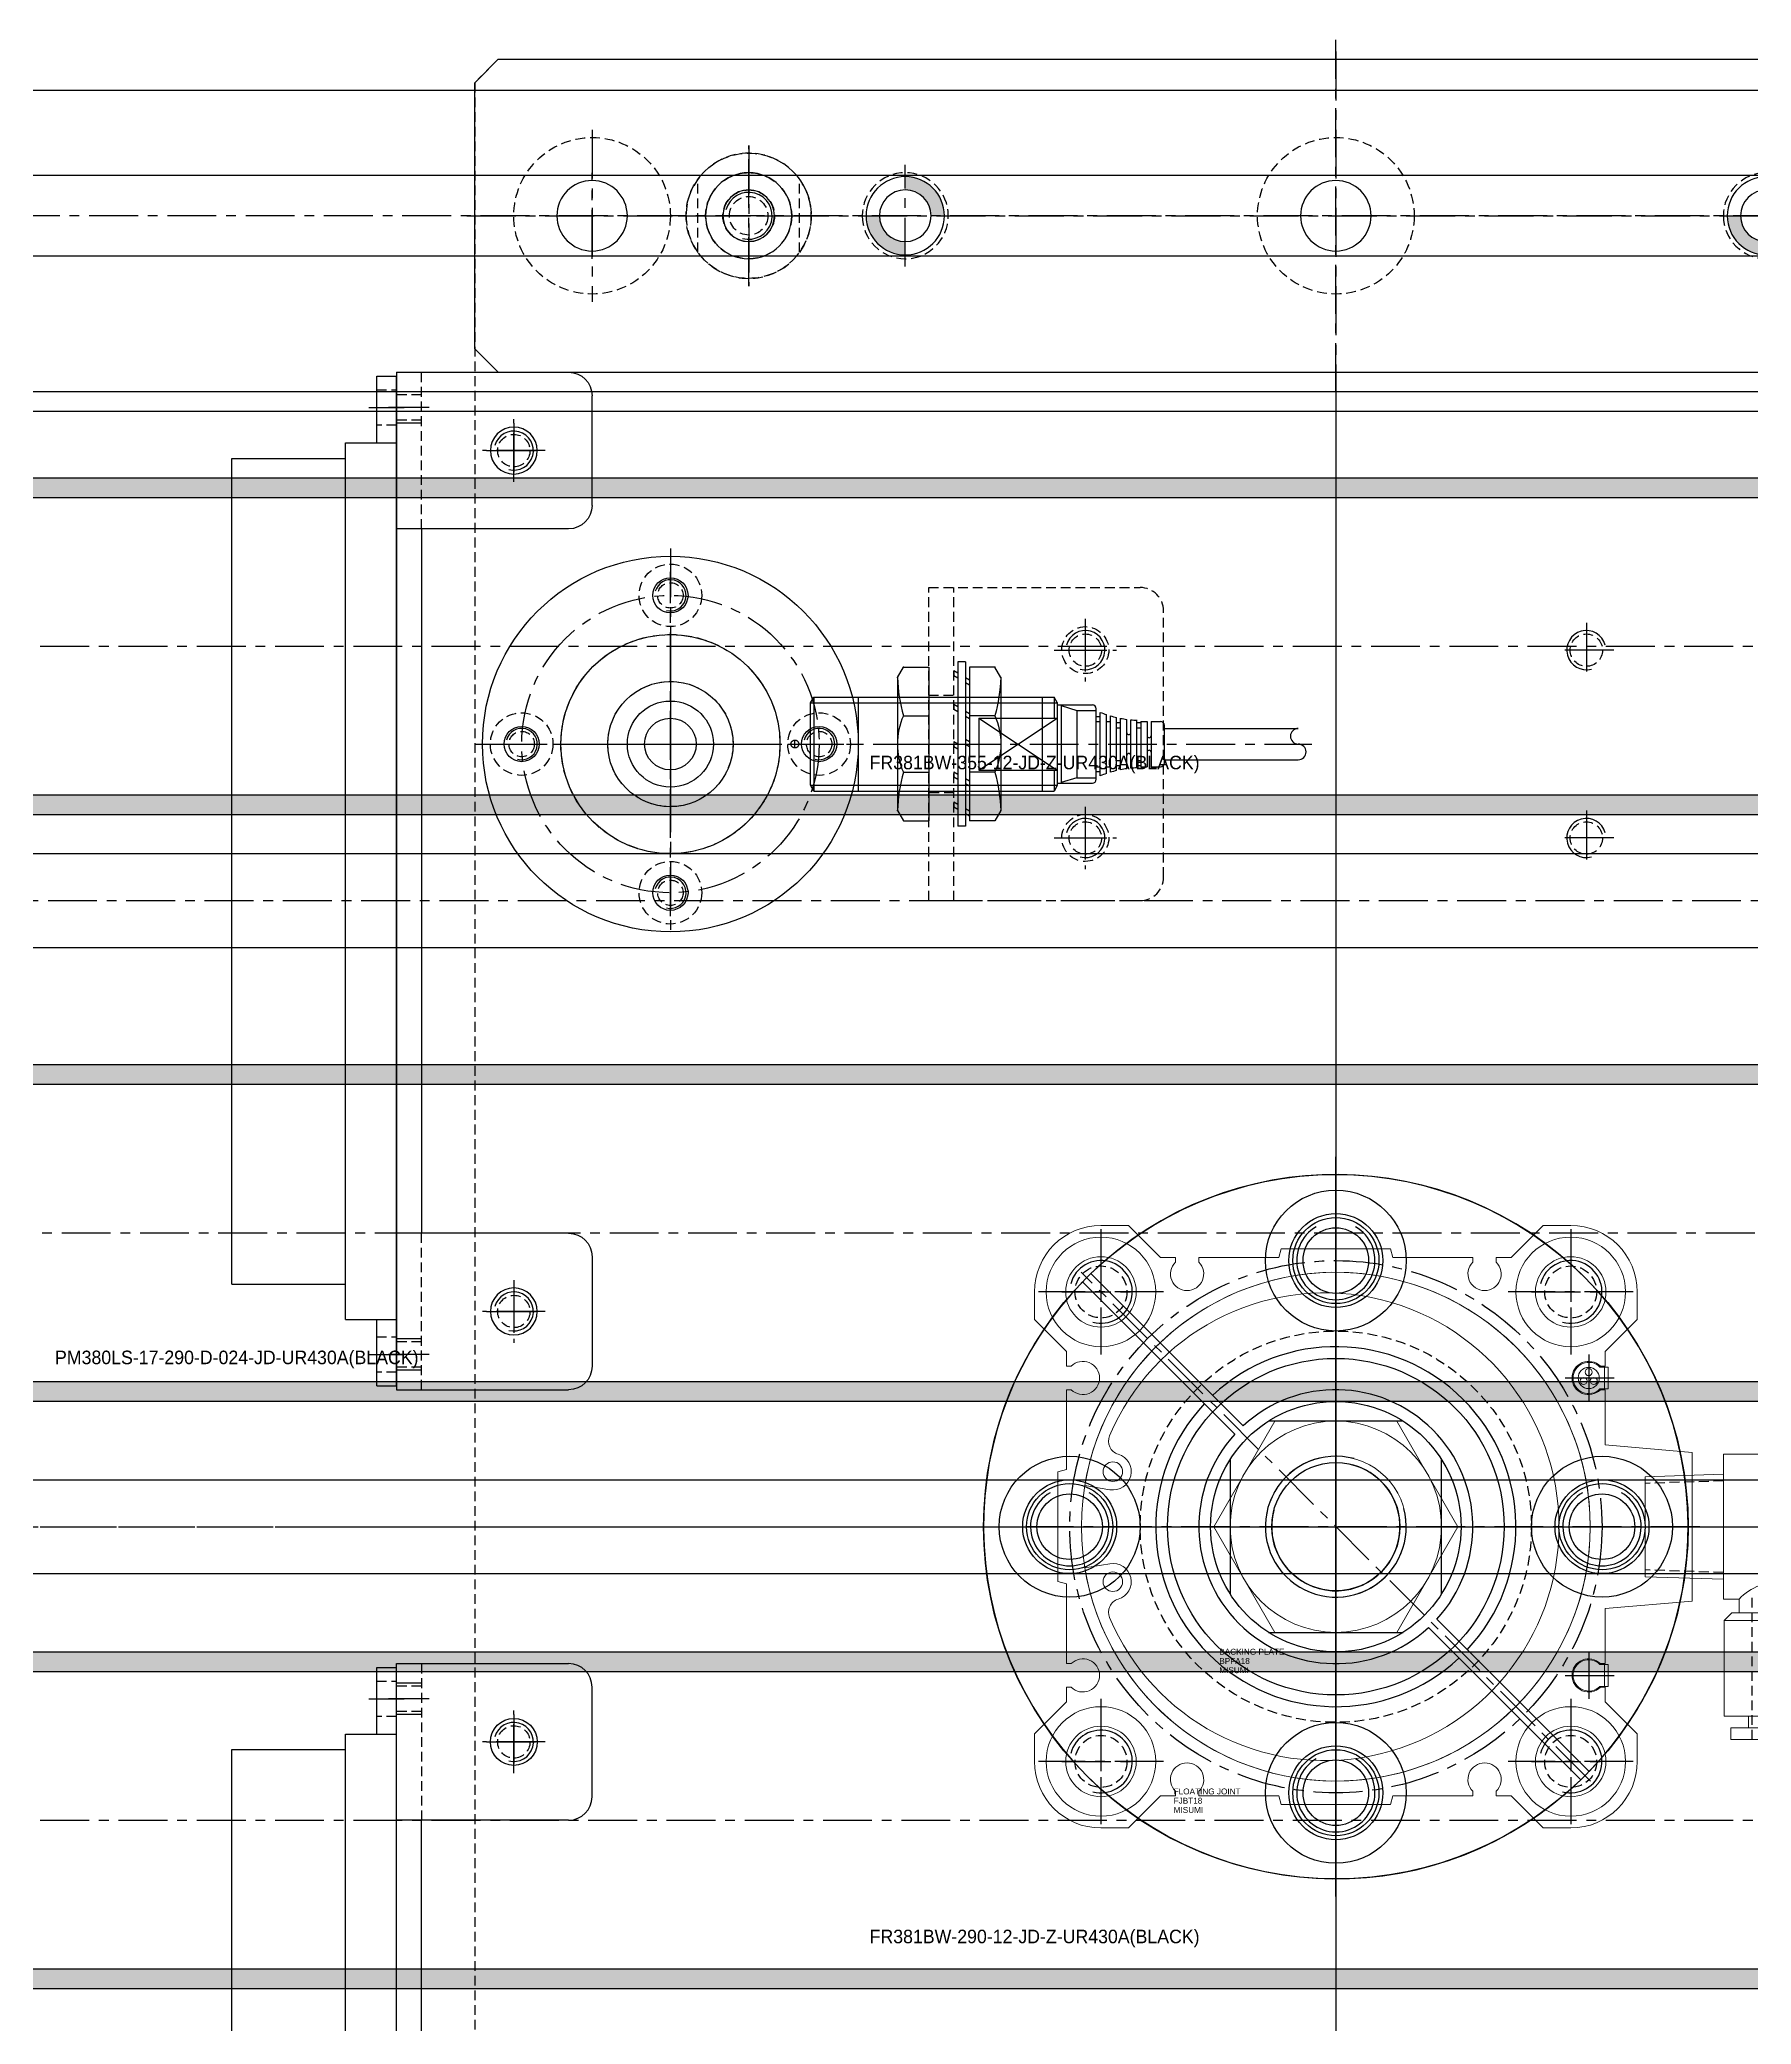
# Model space of a CAD drawing. Header units: inches. Extents: x 0 to 77285, y -118 to 40065.
# Drawn here: x 32642.1 to 32860.7, y 16632 to 16885.6 of the extents above; entities that cross this region are included whole.
import ezdxf
from ezdxf.enums import TextEntityAlignment as Align

# ---------------------------------------------------------------- set-up
doc = ezdxf.new("R2010")
doc.units = ezdxf.units.IN
doc.header["$LTSCALE"] = 5
doc.header["$MEASUREMENT"] = 0
doc.linetypes.add('CENTER', pattern=[2, 1.25, -0.25, 0.25, -0.25])
doc.linetypes.add('HIDDEN', pattern=[0.375, 0.25, -0.125])
for name, color, linetype in [('11', 1, 'CENTER'), ('22', 2, 'HIDDEN'), ('44', 4, 'Continuous'), ('55', 5, 'Continuous'), ('77', 40, 'HIDDEN'), ('99', 181, 'Continuous'), ('A', 8, 'Continuous'), ('AREA-HAT', 7, 'Continuous'), ('B', 123, 'Continuous'), ('BOM-T', 4, 'Continuous'), ('G', 231, 'Continuous'), ('T', 3, 'Continuous'), ('Y', 60, 'Continuous')]:
    doc.layers.add(name, color=color, linetype=linetype)
doc.layers.add('88', color=35, linetype='Continuous', lineweight=5)
doc.styles.add('SCI', font='')
doc.styles.get("Standard").update_dxf_attribs({"font": 'arial.ttf'})
doc.styles.get('SCI').set_extended_font_data('Gulim')
doc.dimstyles.new('SCH', dxfattribs={"dimtxt": 2.5, "dimasz": 2, "dimexe": 1.25, "dimexo": 0.625, "dimtad": 1, "dimdec": 8, "dimtxsty": 'SCI', "dimcen": 2.5, "dimclrd": 4, "dimclre": 4, "dimclrt": 7, "dimadec": 8, "dimazin": 2, "dimtfac": 1, "dimtdec": 8, "dimtmove": 0, "dimatfit": 3, "dimfxl": 1, "dimarcsym": 0})

# ---------------------------------------------------------------- blocks, each defined once
blk = doc.blocks.new('A$C70c684df')
blk.add_line((-145, -285), (-145, -11535))
at = {"layer": '11'}
for p, q in [((-167.5, -285), (-167.5, -11535)), ((0, -11535), (0, -285))]:
    blk.add_line(p, q, dxfattribs=at)
at = {"layer": 'B'}
for p, q in [((-172.65, -285), (-172.65, -11535)), ((-162.35, -285), (-162.35, -11535))]:
    blk.add_line(p, q, dxfattribs=at)
at = {"layer": 'G'}
blk.add_line((-183.5, -285), (-183.5, -11535), dxfattribs=at)
blk = doc.blocks.new('A$C42c8eb8e')
h = blk.add_hatch(color=256)
h.dxf.hatch_style = 1
h.paths.add_polyline_path([(295, -19), (5, -19), (5, -21.5), (295, -21.5)])
h.paths.add_polyline_path([(295, 21.5), (5, 21.5), (5, 19), (295, 19)])
for p, q in [((295, 21.5), (5, 21.5)), ((295, 19), (5, 19)), ((295, -19), (5, -19)), ((295, -21.5), (5, -21.5))]:
    blk.add_line(p, q)
at = {"layer": '11'}
blk.add_line((316, 0), (-18, 0), dxfattribs=at)
at = {"layer": '44', "style": 'SCI'}
blk.add_text('PM380LS-17-290-D-024-JD-UR430A(BLACK)', height=1.7308, dxfattribs=at).set_placement((42.11, -15.87), align=Align.MIDDLE_CENTER)
blk = doc.blocks.new('A$C2e1bd1ee')
h = blk.add_hatch(color=256)
h.dxf.hatch_style = 1
h.paths.add_polyline_path([(355, 21.5), (0, 21.5), (0, 19), (355, 19)])
h.paths.add_polyline_path([(355, -19), (0, -19), (0, -21.5), (355, -21.5)])
for p, q in [((0, 21.5), (355, 21.5)), ((0, 19), (355, 19)), ((0, -19), (355, -19)), ((0, -21.5), (355, -21.5))]:
    blk.add_line(p, q)
at = {"layer": '11'}
blk.add_line((-18, 0), (373, 0), dxfattribs=at)
at = {"layer": '44', "style": 'SCI'}
blk.add_text('FR381BW-355-12-JD-Z-UR430A(BLACK)', height=1.7308, dxfattribs=at).set_placement((139.02, -14.86), align=Align.MIDDLE_CENTER)
blk = doc.blocks.new('A$C5f907870')
h = blk.add_hatch(color=256)
h.dxf.hatch_style = 1
h.paths.add_polyline_path([(290, 21.5), (0, 21.5), (0, 19), (290, 19)])
h.paths.add_polyline_path([(290, -19), (0, -19), (0, -21.5), (290, -21.5)])
for p, q in [((0, -21.5), (0, 21.5)), ((0, 21.5), (290, 21.5)), ((290, -21.5), (290, 21.5)), ((-1.46, 18.6), (0, 18.6)), ((0, 19), (290, 19)), ((291.46, 18.6), (290, 18.6)), ((-3, -17.06), (-3, 17.06)), ((293, -17.06), (293, 17.06)), ((293.5, -11), (293.5, 11)), ((294, 11), (293.5, 11)), ((-4, 8.5), (-3, 8.5)), ((293, 9.75), (293.5, 9.75)), ((295, -10), (295, 10)), ((-17, 5), (-16, 6)), ((-16, 6), (-5, 6)), ((-5, -7.5), (-5, 7.5)), ((306, 6), (295, 6)), ((307, 5), (306, 6)), ((-17, -5), (-17, 5)), ((-17, 4.47), (-5, 4.47)), ((-17, 4.47), (-5, -4.47)), ((-17, -4.47), (-5, 4.47)), ((307, 4.47), (295, 4.47)), ((307, 4.47), (295, -4.47)), ((307, -4.47), (295, 4.47)), ((307, -5), (307, 5)), ((-17, -4.47), (-5, -4.47)), ((-17, -5), (-16, -6)), ((307, -4.47), (295, -4.47)), ((307, -5), (306, -6)), ((-16, -6), (-5, -6)), ((306, -6), (295, -6)), ((-4, -8.5), (-3, -8.5)), ((293, -9.75), (293.5, -9.75)), ((294, -11), (293.5, -11)), ((-1.46, -18.6), (0, -18.6)), ((0, -19), (290, -19)), ((291.46, -18.6), (290, -18.6)), ((0, -21.5), (290, -21.5))]:
    blk.add_line(p, q)
for centre, radius, start, end in [((-1.46, 17.06), 1.54, 90, 180), ((291.46, 17.06), 1.54, 0, 90), ((294, 10), 1, 0, 90), ((-4, 7.5), 1, 90, 180), ((-4, -7.5), 1, 180, 270), ((294, -10), 1, 270, 0), ((-1.46, -17.06), 1.54, 180, 270), ((291.46, -17.06), 1.54, 270, 0)]:
    blk.add_arc(centre, radius, start, end)
at = {"layer": '11'}
blk.add_line((-18, 0), (308, 0), dxfattribs=at)
at = {"layer": '44', "style": 'SCI'}
blk.add_text('FR381BW-290-12-JD-Z-UR430A(BLACK)', height=1.7308, dxfattribs=at).set_placement((139.02, -14.86), align=Align.MIDDLE_CENTER)
blk = doc.blocks.new('A$C8ed1b21d')
blk.add_line((367, 0), (0, 0))
for centre, radius in [((98.5, -42.5, 0), 5.5), ((98.5, -42.5, 0), 3.3), ((183.5, -108.5), 9), ((183.5, -108.5), 5.5), ((149.5, -142.5), 9), ((217.5, -142.5), 9), ((149.5, -142.5), 5.5), ((217.5, -142.5), 5.5), ((183.5, -176.5), 9), ((183.5, -176.5), 5.5)]:
    blk.add_circle(centre, radius)
at = {"layer": '11'}
for p, q in [((183.5, 1), (183.5, -286)), ((98.5, -33.5, 0), (98.5, -51.5, 0)), ((89.5, -42.5, 0), (107.5, -42.5, 0)), ((-1, -142.5), (368, -142.5))]:
    blk.add_line(p, q, dxfattribs=at)
blk.add_circle((183.5, -142.5), 34, dxfattribs=at)
at = {"layer": '22'}
blk.add_circle((98.5, -42.5, 0), 8, dxfattribs=at)
blk = doc.blocks.new('A$C873b79c8')
for p, q in [((0, -6), (0, 6)), ((0, 6), (302, 6, 0)), ((302, -6, 0), (302, 6, 0)), ((0, -6), (302, -6, 0))]:
    blk.add_line(p, q)
at = {"layer": '11'}
blk.add_line((-1, 0), (303, 0, 0), dxfattribs=at)
at = {"layer": '22'}
for p, q in [((0, 2.07), (13.6, 2.07)), ((12, 2.5), (12, -2.5)), ((13.6, 2.07), (14.79, 0)), ((13.6, 2.07), (13.6, -2.07)), ((14.79, 0), (13.6, -2.07)), ((288.4, 2.07, 0), (287.21, 0, 0)), ((287.21, 0, 0), (288.4, -2.07, 0)), ((302, 2.07, 0), (288.4, 2.07, 0)), ((288.4, 2.07, 0), (288.4, -2.07, 0)), ((290, 2.5, 0), (290, -2.5, 0)), ((13.6, -2.07), (0, -2.07)), ((288.4, -2.07, 0), (302, -2.07, 0))]:
    blk.add_line(p, q, dxfattribs=at)
at = {"layer": 'T'}
for p, q in [((0, 2.5), (12, 2.5)), ((12, 2.5), (12.75, 2.07)), ((290, 2.5, 0), (289.25, 2.07, 0)), ((302, 2.5, 0), (290, 2.5, 0)), ((12, -2.5), (0, -2.5)), ((12.75, -2.07), (12, -2.5)), ((289.25, -2.07, 0), (290, -2.5, 0)), ((290, -2.5, 0), (302, -2.5, 0))]:
    blk.add_line(p, q, dxfattribs=at)
blk = doc.blocks.new('A$Cb8b4a96a')
for p, q in [((0, 6), (367, 6)), ((0, -6), (367, -6))]:
    blk.add_line(p, q)
at = {"layer": '11'}
blk.add_line((-1, 0), (368, 0), dxfattribs=at)
blk = doc.blocks.new('A$Cabf963c1')
for p, q in [((-110, 184.5), (-107, 187.5)), ((-107, 187.5), (107, 187.5)), ((-110, 184.5), (-110, -184.5))]:
    blk.add_line(p, q)
for centre, radius in [((-95, 167.5), 10), ((-75, 167.5), 8), ((0, 167.5), 10), ((-75, 167.5), 3.3), ((-105, 137.5, 0), 2.07), ((-85, 119, 0), 1.62), ((-85, 100, 0), 14), ((-32, 112, 0), 2.07), ((32, 112, 0), 2.07), ((-104, 100, 0), 1.62), ((-66, 100, 0), 1.62), ((-32, 88, 0), 2.07), ((32, 88, 0), 2.07), ((-85, 81, 0), 1.62), ((-30, 30), 3.32), ((30, 30), 3.32), ((-105, 27.5, 0), 2.07), ((0, 0), 25), ((-105, -27.5, 0), 2.07), ((-30, -30), 3.32), ((30, -30), 3.32)]:
    blk.add_circle(centre, radius)
at = {"layer": '11'}
for p, q in [((0, 188.5), (0, -188.5)), ((-95, 178.5), (-95, 156.5)), ((-75, 176.5), (-75, 158.5)), ((-111, 167.5), (111, 167.5)), ((-105, 141, 0), (-105, 134, 0)), ((-108.5, 137.5, 0), (-101.5, 137.5, 0)), ((-85, 78, 0), (-85, 122, 0)), ((-32, 115.5, 0), (-32, 108.5, 0)), ((32, 115.5, 0), (32, 108.5, 0)), ((-35.5, 112, 0), (-28.5, 112, 0)), ((35.5, 112, 0), (28.5, 112, 0)), ((-107, 100, 0), (-63, 100, 0)), ((-32, 91.5, 0), (-32, 84.5, 0)), ((32, 91.5, 0), (32, 84.5, 0)), ((-35.5, 88, 0), (-28.5, 88, 0)), ((35.5, 88, 0), (28.5, 88, 0)), ((-30, 35), (-30, 25)), ((30, 35), (30, 25)), ((-105, 31, 0), (-105, 24, 0)), ((-35, 30), (-25, 30)), ((25, 30), (35, 30)), ((-108.5, 27.5, 0), (-101.5, 27.5, 0)), ((-126, 0), (116, 0)), ((-105, -24, 0), (-105, -31, 0)), ((-30, -25), (-30, -35)), ((30, -25), (30, -35)), ((-108.5, -27.5, 0), (-101.5, -27.5, 0)), ((-35, -30), (-25, -30)), ((25, -30), (35, -30))]:
    blk.add_line(p, q, dxfattribs=at)
blk.add_circle((-85, 100, 0), 19, dxfattribs=at)
at = {"layer": '22'}
blk.add_circle((-75, 167.5), 5.5, dxfattribs=at)
at = {"layer": 'T'}
for centre, radius, start, end in [((-105, 137.5, 0), 2.5, 255, 165), ((-85, 119, 0), 2, 255, 165), ((-32, 112, 0), 2.5, 255, 165), ((32, 112, 0), 2.5, 15, 285), ((-104, 100, 0), 2, 255, 165), ((-66, 100, 0), 2, 255, 165), ((-32, 88, 0), 2.5, 255, 165), ((32, 88, 0), 2.5, 15, 285), ((-85, 81, 0), 2, 255, 165), ((-30, 30), 4, 255, 165), ((30, 30), 4, 255, 165), ((-105, 27.5, 0), 2.5, 255, 165), ((-105, -27.5, 0), 2.5, 255, 165), ((-30, -30), 4, 255, 165), ((30, -30), 4, 255, 165)]:
    blk.add_arc(centre, radius, start, end, dxfattribs=at)
blk = doc.blocks.new('A$C8cd69f33')
for centre, radius in [((0, 0), 24), ((0, 19), 2.25), ((0, 0), 14), ((0, 0), 8), ((-19, 0), 2.25), ((19, 0), 2.25), ((0, -19), 2.25)]:
    blk.add_circle(centre, radius)
at = {"layer": '11'}
for p, q in [((0, 25), (0, -25)), ((-25, 0), (25, 0))]:
    blk.add_line(p, q, dxfattribs=at)
blk.add_circle((0, 0), 19, dxfattribs=at)
at = {"layer": '22'}
for centre in [(0, 19), (-19, 0), (19, 0), (0, -19)]:
    blk.add_circle(centre, 4, dxfattribs=at)
blk = doc.blocks.new('A$Cb7150516E')
for p, q in [((15, 100), (-7, 100)), ((15, 100), (11.8, 100)), ((11.8, 100), (11.8, 100)), ((15, 100), (15, -30)), ((-10, 83), (-10, 97)), ((-7, 80), (15, 80)), ((11.8, 80), (11.8, -10)), ((-7, -10), (15, -10)), ((-10, -13), (-10, -27)), ((15, -30), (-7, -30)), ((15, -30), (11.8, -30)), ((11.8, -30), (11.8, -30))]:
    blk.add_line(p, q)
for centre in [(0, 90), (0, -20)]:
    blk.add_circle(centre, 3)
for centre, start, end in [((-7, 97), 90, 180), ((-7, 83), 180, 270), ((-7, -13), 90, 180), ((-7, -27), 180, 270)]:
    blk.add_arc(centre, 3, start, end)
at = {"layer": '11'}
for p, q in [((0, 86), (0, 94)), ((10.8, 95.5), (16, 95.5)), ((-4, 90), (4, 90)), ((0, -16), (0, -24)), ((-4, -20), (4, -20)), ((10.8, -25.51), (16, -25.51))]:
    blk.add_line(p, q, dxfattribs=at)
at = {"layer": '22'}
for p, q in [((11.8, 80), (11.8, 100)), ((11.8, 97.12), (15, 97.12)), ((11.8, 93.88), (15, 93.88)), ((11.8, -30), (11.8, -10)), ((11.8, -23.88), (15, -23.88)), ((11.8, -27.13), (15, -27.13))]:
    blk.add_line(p, q, dxfattribs=at)
at = {"layer": 'T'}
for p, q in [((11.8, 97.5), (15, 97.5)), ((11.8, 93.5), (15, 93.5)), ((11.8, -23.51), (15, -23.51)), ((11.8, -27.51), (15, -27.51))]:
    blk.add_line(p, q, dxfattribs=at)
blk = doc.blocks.new('A$C09808f4cE')
for p, q in [((64.5, 0), (-64.5, 0)), ((56, -6.5), (56, 0)), ((64.5, -2.5), (64.5, 0)), ((-64.5, -2.5), (-64.5, 0)), ((-56, -2.5), (-64.5, -2.5)), ((-56, -6.5), (-56, 0)), ((64.5, -2.5), (56, -2.5)), ((56, -6.5), (-56, -6.5)), ((-54, -21), (-54, -6.5)), ((51.5, -21), (51.5, -6.5)), ((51.5, -21), (-54, -21))]:
    blk.add_line(p, q)
at = {"layer": '11'}
for p, q in [((-60.5, -3.5), (-60.5, 1)), ((60.5, -3.5), (60.5, 1))]:
    blk.add_line(p, q, dxfattribs=at)
at = {"layer": '22'}
for p, q in [((-62.75, -2.5), (-62.75, 0)), ((-58.25, 0), (-58.25, -2.5)), ((58.25, -2.5), (58.25, 0)), ((62.75, 0), (62.75, -2.5))]:
    blk.add_line(p, q, dxfattribs=at)
blk = doc.blocks.new('A$C155e952e')
for p, q in [((-4, 18.31), (-3.24, 19.63)), ((-4, 18.31), (-4, 1.31)), ((-3.24, 19.63), (0, 19.63)), ((0, 19.63), (0, 0)), ((-3.24, 13.41), (0, 13.41)), ((-3.24, 6.22), (0, 6.22)), ((-4, 1.31), (-3.24, 0)), ((-3.24, 0), (0, 0))]:
    blk.add_line(p, q)
for centre, radius, start, end in [((17.82, 19.18), 21.84, 182.2649, 195.323), ((4.92, 9.81), 8.92, 156.1938, 179.9413), ((4.92, 9.82), 8.92, 180.0587, 203.8062), ((17.82, 0.45), 21.84, 164.677, 177.7351)]:
    blk.add_arc(centre, radius, start, end)
for p in [(-4, 18.31), (-4, 18.31), (-3.24, 19.63), (-4, 1.31)]:
    blk.add_point(p)
blk = doc.blocks.new('A$C8b6cfe8f')
for p, q in [((0.5, 10.5), (0.5, -10.5)), ((1.5, 10.5), (0.5, 10.5)), ((1.5, 10.5), (1.5, -10.5)), ((0, 9.4), (0.5, 9.1)), ((0, 9.4), (0, 8.76)), ((0, 8.76), (0.5, 8.46)), ((1.5, 8.51), (2, 8.22)), ((1.5, 7.87), (2, 7.58)), ((2, 8.22), (2, 7.58)), ((0, 5.09), (0, 4.45)), ((0, 5.09), (0.5, 4.79)), ((0, 4.45), (0.5, 4.15)), ((1.5, 4.2), (2, 3.91)), ((1.5, 3.56), (2, 3.27)), ((2, 3.91), (2, 3.27)), ((0, 0.32), (0, -0.32)), ((0, 0.32), (0.5, 0.03)), ((1.5, 0.61), (2, 0.32)), ((2, 0.32), (2, -0.32)), ((0, -0.32), (0.5, -0.61)), ((1.5, -0.03), (2, -0.32)), ((0, -3.53), (0, -4.17)), ((0, -3.53), (0.5, -3.83)), ((0, -4.17), (0.5, -4.47)), ((1.5, -4.41), (2, -4.71)), ((1.5, -5.05), (2, -5.35)), ((2, -4.71), (2, -5.35)), ((0, -7.37), (0, -8.01)), ((0, -7.37), (0.5, -7.67)), ((0, -8.01), (0.5, -8.31)), ((1.5, -8.25), (2, -8.55)), ((1.5, -8.89), (2, -9.19)), ((2, -8.55), (2, -9.19)), ((1.5, -10.5), (0.5, -10.5))]:
    blk.add_line(p, q)
blk = doc.blocks.new('A$Ce7fb24a1')
for p, q in [((2.9, 5.25), (3.33, 6)), ((2.9, -5.25), (2.9, 5.25)), ((3.33, 6), (34, 6)), ((3.33, 6), (3.33, -6)), ((34.4, 5.3), (34, 6)), ((34, 6), (34, 3.32)), ((34.4, 5.3), (34.4, -5.3)), ((24.4, 3.32), (34.4, 3.32)), ((24.4, 3.32), (24.4, -3.32)), ((34.4, 5), (34.9, 5)), ((34.4, 5), (38.9, 5)), ((34.9, 5), (34.9, -5)), ((34.9, 4.92), (36.9, 4.3)), ((36.9, 4.3), (36.9, -4.3)), ((36.9, 4.3), (39.4, 4.3)), ((39.4, -4.5), (39.4, 4.5)), ((39.4, 3.5), (39.9, 3.5)), ((39.4, 2.9), (39.9, 2.9)), ((39.9, -4.05), (39.9, 4.05)), ((40.7, -3.76), (40.7, 3.76)), ((40.7, 2.9), (41.2, 2.9)), ((41.2, -3.6), (41.2, 3.6)), ((42, -3.39), (42, 3.39)), ((42, 2.75), (42.5, 2.75)), ((42.5, -3.29), (42.5, 3.29)), ((43.3, -3.15), (43.3, 3.15)), ((43.8, -3.09), (43.8, 3.1)), ((44.6, -3.03), (44.6, 3.03)), ((44.6, 2.75), (45.1, 2.75)), ((45.1, 2.9), (45.9, 2.9)), ((45.1, 2.9), (45.1, -2.9)), ((45.9, 2.9), (45.9, -2.9)), ((46.4, 2.9), (47.6, 2.9)), ((46.4, 2.9), (46.4, -2.9)), ((42, 2.07), (42.5, 2.07)), ((44.6, 2.07), (45.1, 2.07)), ((48.1, -2.4), (48.1, 2.4)), ((48.1, 2), (65.2, 2)), ((42, -2.08), (42.5, -2.08)), ((44.6, -2.08), (45.1, -2.08)), ((48.1, -2), (65.2, -2)), ((24.4, -3.32), (34.4, -3.32)), ((34, -3.32), (34, -6)), ((34.4, -5), (38.9, -5)), ((36.9, -4.3), (34.9, -4.92)), ((36.9, -4.3), (39.4, -4.3)), ((39.4, -2.9), (39.9, -2.9)), ((39.4, -3.5), (39.9, -3.5)), ((40.7, -2.9), (41.2, -2.9)), ((42, -2.75), (42.5, -2.75)), ((44.6, -2.75), (45.1, -2.75)), ((45.1, -2.9), (45.9, -2.9)), ((46.4, -2.9), (47.6, -2.9)), ((3.33, -6), (2.9, -5.25)), ((3.33, -6), (34, -6)), ((34.4, -5.3), (34, -6))]:
    blk.add_line(p, q)
for centre, radius, start, end in [((38.9, 4.5), 0.5, 0, 90), ((45.27, 17.52), 14.5, 248.279, 251.645), ((45.27, 17.52), 14.5, 253.714, 256.982), ((45.27, 17.52), 14.5, 259.002, 262.207), ((45.27, 17.52), 14.5, 264.196, 267.367), ((47.6, 2.4), 0.5, 0, 90), ((43.55, 1.45), 0.25, 180, 270), ((43.55, 1.45), 0.25, 270, 0), ((46.15, 1.05), 0.25, 180, 0), ((65.2, 1), 1, 90, 270), ((65.2, -1), 1, 270, 90), ((43.55, -1.45), 0.25, 90, 180), ((43.55, -1.45), 0.25, 0, 90), ((46.15, -1.05), 0.25, 0, 180), ((47.6, -2.4), 0.5, 270, 0), ((38.9, -4.5), 0.5, 270, 0), ((45.27, -17.52), 14.5, 108.355, 111.721), ((45.27, -17.52), 14.5, 103.018, 106.286), ((45.27, -17.52), 14.5, 97.7934, 100.998), ((45.27, -17.52), 14.5, 92.6334, 95.8036)]:
    blk.add_arc(centre, radius, start, end)
at = {"layer": '11'}
for p, q in [((0.9, -0.5), (0.9, 0.5)), ((0.9, 0), (66.93, 0))]:
    blk.add_line(p, q, dxfattribs=at)
blk.add_circle((0.9, 0), 0.5, dxfattribs=at)
at = {"layer": 'A'}
for p, q in [((9, 6), (9, -6)), ((32.5, 6), (32.5, -6)), ((24.4, 3.32), (34.4, -3.32)), ((24.4, -3.32), (34.4, 3.32))]:
    blk.add_line(p, q, dxfattribs=at)
at = {"layer": 'T'}
for p, q in [((2.9, 5.25), (34.4, 5.25)), ((2.9, -5.25), (34.4, -5.25))]:
    blk.add_line(p, q, dxfattribs=at)
blk = doc.blocks.new('A$C4cbbdcd7')
for p, q in [((0, -20), (0, 20)), ((0, 20), (27, 20, 0)), ((3.2, -20), (3.2, 20)), ((30, -17, 0), (30, 17, 0)), ((0, -20), (27, -20, 0))]:
    blk.add_line(p, q)
for centre in [(20, 12, 0), (20, -12, 0)]:
    blk.add_circle(centre, 3)
for centre, start, end in [((27, 17), 0, 90), ((27, -17), 270, 0)]:
    blk.add_arc(centre, 3, start, end)
at = {"layer": '11'}
for p, q in [((20, 16, 0), (20, 8, 0)), ((16, 12, 0), (24, 12, 0)), ((-1, 0), (4.2, 0)), ((20, -8, 0), (20, -16, 0)), ((16, -12, 0), (24, -12, 0))]:
    blk.add_line(p, q, dxfattribs=at)
at = {"layer": '22'}
for p, q in [((0, 6.25), (3.2, 6.25)), ((3.2, -6.25), (0, -6.25))]:
    blk.add_line(p, q, dxfattribs=at)
blk = doc.blocks.new('A$C48e41ac9')
for centre, radius in [((0, 0), 45), ((0, 34), 6), ((-34, 0), 6), ((34, 0), 6), ((0, -34), 6)]:
    blk.add_circle(centre, radius)
at = {"layer": '11'}
for p, q in [((0, -47.25), (0, 47.25)), ((-47.25, 0), (47.25, 0))]:
    blk.add_line(p, q, dxfattribs=at)
blk.add_circle((0, 0), 34, dxfattribs=at)
at = {"layer": 'BOM-T', "color": 4}
for s, p in [('BACKING PLATE', (-14.89, -15.98)), ('BPFA18', (-14.89, -17.16)), ('MISUMI', (-14.89, -18.34))]:
    blk.add_text(s, height=0.75, dxfattribs=at).set_placement(p, align=Align.MIDDLE_LEFT)
blk = doc.blocks.new('A$C461d25e4')
for p, q in [((34.3, 20.4), (34.3, 17.6)), ((-15.59, 0), (-7.79, 13.5)), ((-7.79, 13.5), (7.79, 13.5)), ((7.79, 13.5), (15.59, 0)), ((63.68, 5.05), (65.12, 5.05)), ((66.94, 3.46), (68.86, 3.46)), ((-7.79, -13.5), (-15.59, 0)), ((15.59, 0), (7.79, -13.5)), ((74.4, 2), (69.4, 2)), ((74.4, -2), (69.4, -2)), ((63.68, -5.05), (65.12, -5.05)), ((66.94, -3.46), (68.86, -3.46)), ((51.5, -11), (51.5, -9.25)), ((62.9, -11), (62.9, -9.25)), ((49.6, -12), (64.8, -12)), ((7.79, -13.5), (-7.79, -13.5)), ((34.3, -17.6), (34.3, -20.4)), ((52.7, -25.7), (52.7, -24.2)), ((61.7, -25.7), (61.7, -24.2))]:
    blk.add_line(p, q)
for points in [[(7, -35.5), (7.29, -34.4), (17.5, -34.4), (17.5, -33.81, -2.42), (20.5, -33.81), (20.5, -34.4), (22.38, -34.4), (26.48, -38.5), (30, -38.5, 0.414), (38.5, -30), (38.5, -26.48), (34.4, -22.38), (34.4, -20.5), (33.8, -20.5, -2.42), (33.8, -17.5), (34.4, -17.5), (34.4, -10.47), (45.5, -9.5), (45.5, 9.5), (34.4, 10.47), (34.4, 17.5), (33.8, 17.5, -2.42), (33.8, 20.5), (34.4, 20.5), (34.4, 22.38), (38.5, 26.48), (38.5, 30, 0.414), (30, 38.5), (26.48, 38.5), (22.38, 34.4), (20.5, 34.4), (20.5, 33.8, -2.42), (17.5, 33.8), (17.5, 34.4), (7.29, 34.4), (7, 35.5), (-7, 35.5), (-7.29, 34.4), (-17.5, 34.4), (-17.5, 33.8, -2.42), (-20.5, 33.8), (-20.5, 34.4), (-22.38, 34.4), (-26.48, 38.5), (-30, 38.5, 0.414), (-38.5, 30), (-38.5, 26.48), (-34.4, 22.38), (-34.4, 20.5), (-33.81, 20.5, -2.42), (-33.81, 17.5), (-34.4, 17.5), (-34.4, 7.29), (-35.5, 7), (-35.5, -7), (-34.4, -7.29), (-34.4, -17.5), (-33.81, -17.5, -2.42), (-33.81, -20.5), (-34.4, -20.5), (-34.4, -22.38), (-38.5, -26.48), (-38.5, -30, 0.414), (-30, -38.5), (-26.48, -38.5), (-22.38, -34.4), (-20.5, -34.4), (-20.5, -33.81, -2.42), (-17.5, -33.81), (-17.5, -34.4), (-7.29, -34.4), (-7, -35.5), (7, -35.5)], [(-32.07, -5.26, 0.922), (32.5, 0, 0.922), (-32.07, 5.26), (-28.86, 4.73, 0.944), (-27.8, 9.26, -0.446), (-28.9, 11.62, -0.818), (28.5, 0, -0.818), (-28.9, -11.62, -0.446), (-27.8, -9.26, 0.944), (-28.86, -4.73)], [(34.8, 17.6), (33.73, 17.6, -2.448776), (33.73, 20.4), (34.8, 20.4)], [(49.5, 9.25), (62.9, 9.25), (62.9, -9.25, 0.414214), (51.5, -9.25), (49.5, -9.25)], [(63.68, 5.05, -0.309401), (63.68, 10.1), (65.12, 10.1, -0.309401), (65.12, 5.05, -0.154701), (65.12, -5.05, -0.309401), (65.12, -10.1), (63.68, -10.1, -0.309401), (63.68, -5.05, -0.154701)], [(66.94, 3.46, -0.309401), (66.94, 6.93), (68.86, 6.93, -0.309401), (68.86, 3.46, -0.154701), (68.86, -3.46, -0.309401), (68.86, -6.93), (66.94, -6.93, -0.309401), (66.94, -3.46, -0.154701)], [(34.8, -20.4), (33.73, -20.4, -2.448776), (33.73, -17.6), (34.8, -17.6)]]:
    blk.add_lwpolyline(points, format="xyb", close=True)
for points in [[(63.68, 10.1), (62.9, 8.75), (62.9, -8.75), (63.68, -10.1)], [(65.12, 10.1), (65.9, 8.75), (65.9, -8.75), (65.12, -10.1)], [(49.5, 6.7), (39.5, 6.39), (39.5, -6.39), (49.5, -6.7)], [(66.94, 6.93), (66.4, 6), (66.4, -6), (66.94, -6.93)], [(68.86, 6.93), (69.4, 6), (69.4, -6), (68.86, -6.93)]]:
    blk.add_lwpolyline(points)
for points in [[(65.9, 6), (66.4, 6), (66.4, -6), (65.9, -6)], [(74.4, 5), (79.4, 5), (79.4, -5), (74.4, -5)], [(49.6, -12), (50.6, -11), (63.8, -11), (64.8, -12), (64.8, -24.2), (64.8, -24.2), (49.6, -24.2), (49.6, -24.2)], [(50.45, -25.7), (63.95, -25.7), (63.95, -27.2), (50.45, -27.2)]]:
    blk.add_lwpolyline(points, close=True)
for centre, radius in [((-30, 30), 7), ((30, 30), 7), ((-30, 30), 4.5), ((30, 30), 4.5), ((0, 0), 32.5), ((32.3, 19), 1.35), ((31.65, 18.62), 0.45), ((32.3, 19.75), 0.45), ((32.95, 18.62), 0.45), ((0, 0), 13.5), ((-28.48, 7.03), 1.25), ((0, 0), 9), ((-28.48, -7.03), 1.25), ((-30, -30), 7), ((30, -30), 7), ((-30, -30), 4.5), ((30, -30), 4.5)]:
    blk.add_circle(centre, radius)
at = {"layer": '11'}
for p, q in [((0, 39.5), (0, -39.5)), ((-30, 38), (-30, 22)), ((30, 38), (30, 22)), ((-22, 30), (-38, 30)), ((38, 30), (22, 30)), ((32.3, 22), (32.3, 16)), ((29.3, 19), (36.38, 19)), ((46.5, 0), (-39.5, 0)), ((38.5, 0), (80.4, 0)), ((57.2, 1), (57.2, -28.2)), ((32.3, -16), (32.3, -22)), ((29.3, -19), (36.38, -19)), ((-30, -22), (-30, -38)), ((30, -22), (30, -38)), ((-22, -30), (-38, -30)), ((38, -30), (22, -30))]:
    blk.add_line(p, q, dxfattribs=at)
at = {"layer": '22'}
for p, q in [((49.5, 5.85), (39.5, 5.53)), ((49.5, -5.85), (39.5, -5.53)), ((53.2, -27.2), (53.2, -8.7)), ((61.2, -27.2), (61.2, -8.7))]:
    blk.add_line(p, q, dxfattribs=at)
at = {"layer": 'T'}
blk.add_arc((0, 0), 8.19, 165, 75, dxfattribs=at)
blk = doc.blocks.new('A$C2225790b')
for p, q in [((-12.89, 11.83), (-32.35, 31.29)), ((-31.29, 32.35), (-11.83, 12.89)), ((12.89, -11.83), (32.35, -31.29)), ((31.29, -32.35), (11.83, -12.89))]:
    blk.add_line(p, q)
for centre in [(0, 34), (-34, 0), (34, 0), (0, -34)]:
    blk.add_circle(centre, 4.19)
for radius, start, end in [(45, 315.955, 134.045), (45, 135.955, 314.045), (23, 316.8687, 133.1313), (23, 136.8687, 313.1313), (17.5, 317.4563, 132.5437), (17.5, 137.4563, 312.5437)]:
    blk.add_arc((0, 0), radius, start, end)
at = {"layer": '11'}
for p, q in [((0, -46), (0, 46)), ((32.52, -32.52), (-32.52, 32.52)), ((-46, 0), (46, 0))]:
    blk.add_line(p, q, dxfattribs=at)
blk.add_circle((0, 0), 34, dxfattribs=at)
at = {"layer": 'T'}
for centre in [(0, 34), (-34, 0), (34, 0), (0, -34)]:
    blk.add_arc(centre, 5, 120, 60, dxfattribs=at)
at = {"layer": 'BOM-T', "color": 4}
for s, p in [('FLOATING JOINT', (-20.72, -33.83)), ('FJBT18', (-20.72, -35.01)), ('MISUMI', (-20.72, -36.19))]:
    blk.add_text(s, height=0.75, dxfattribs=at).set_placement(p, align=Align.MIDDLE_LEFT)
blk = doc.blocks.new('A$Cc19b1ef1')
for p, q in [((8.59, 13.5), (-8.59, 13.5)), ((-13.5, 8.59), (-13.5, -8.59)), ((13.5, -8.59), (13.5, 8.59)), ((-8.59, -13.5), (8.59, -13.5))]:
    blk.add_line(p, q)
for radius in [21.5, 16, 8.19]:
    blk.add_circle((0, 0), radius)
at = {"layer": '11'}
for p, q in [((0, -22.5), (0, 22.5)), ((-22.5, 0), (22.5, 0))]:
    blk.add_line(p, q, dxfattribs=at)
at = {"layer": 'T'}
blk.add_arc((0, 0), 9, 75, 15, dxfattribs=at)
blk = doc.blocks.new('A$C08521c32')
at = {"layer": 'AREA-HAT'}
h = blk.add_hatch(color=256, dxfattribs=at)
h.dxf.hatch_style = 1
h.paths.add_polyline_path([(-55, 3.3), (-55, 5, 0.414214), (-60, 0), (-58.3, 0, -0.414214)])
h.paths.add_polyline_path([(-50, 0), (-51.7, 0, -0.414214), (-55, -3.3), (-55, -5, 0.414214)])
h = blk.add_hatch(color=256, dxfattribs=at)
h.dxf.hatch_style = 1
h.paths.add_polyline_path([(55, 3.3), (55, 5, 0.414214), (50, 0), (51.7, 0, -0.414214)])
h.paths.add_polyline_path([(60, 0), (58.3, 0, -0.414214), (55, -3.3), (55, -5, 0.414214)])
for p, q in [((-110, 17, 0), (-107, 20, 0)), ((-107, 20, 0), (107, 20, 0)), ((107, 20, 0), (110, 17, 0)), ((-110, 17, 0), (-110, -17, 0)), ((110, 17, 0), (110, -17, 0)), ((-110, -17, 0), (-107, -20, 0)), ((107, -20, 0), (110, -17, 0)), ((-107, -20, 0), (107, -20, 0))]:
    blk.add_line(p, q)
for centre, radius in [((-75, 0), 5.5), ((75, 0), 5.5), ((-95, 0, 0), 4.5), ((-75, 0), 3.3), ((-55, 0, 0), 5), ((-55, 0, 0), 3.3), ((0, 0, 0), 4.5), ((55, 0, 0), 5), ((55, 0, 0), 3.3), ((75, 0), 3.3), ((95, 0, 0), 4.5)]:
    blk.add_circle(centre, radius)
at = {"layer": '11'}
for p, q in [((0, 22.51, 0), (0, -22.49, 0)), ((-75, -9), (-75, 9)), ((75, -9), (75, 9)), ((-95, 5.5, 0), (-95, -5.5, 0)), ((-55, 6.5, 0), (-55, -6.5, 0)), ((55, 6.5, 0), (55, -6.5, 0)), ((95, 5.5, 0), (95, -5.5, 0)), ((-111, 0, 0), (111, 0, 0))]:
    blk.add_line(p, q, dxfattribs=at)
at = {"layer": '22'}
for centre, radius in [((-75, 0), 8), ((75, 0), 8), ((-55, 0, 0), 5.5), ((55, 0, 0), 5.5)]:
    blk.add_circle(centre, radius, dxfattribs=at)
blk = doc.blocks.new('A$Cbfa1360d')
for centre, radius in [((0, 0, 0), 8), ((0, 0), 2.46)]:
    blk.add_circle(centre, radius)
at = {"layer": '11'}
for p, q in [((0, -9, 0), (0, 9, 0)), ((-9, 0, 0), (9, 0, 0))]:
    blk.add_line(p, q, dxfattribs=at)
at = {"layer": '22'}
for p, q in [((-6.5, -4.66, 0), (-6.5, 4.66, 0)), ((6.5, -4.66, 0), (6.5, 4.66, 0))]:
    blk.add_line(p, q, dxfattribs=at)
at = {"layer": 'T'}
blk.add_arc((0, 0), 3, 255, 165, dxfattribs=at)
blk = doc.blocks.new('A$C740f11e8')
at = {"xscale": -1, "rotation": 180}
blk.add_blockref('A$C08521c32', (0, 167.5), dxfattribs=at)
for name, p in [('A$C8ed1b21d', (-183.5, 142.5)), ('A$Cb8b4a96a', (-183.5, 80)), ('A$C873b79c8', (-183.5, 0, 0))]:
    blk.add_blockref(name, p)
at = {"layer": '22'}
for name, p in [('A$Cabf963c1', (0, 0)), ('A$Cbfa1360d', (-75, 167.5, 0))]:
    blk.add_blockref(name, p, dxfattribs=at)
at = {"layer": '44'}
blk.add_blockref('A$C8cd69f33', (-85, 100, 0), dxfattribs=at)
at = {"layer": '55', "rotation": 270}
for p in [(-120, 82.49, 0), (-120, -82.49, 0)]:
    blk.add_blockref('A$C09808f4cE', p, dxfattribs=at)
at = {"layer": '55'}
for name, p in [('A$C155e952e', (-52, 90.19, 0)), ('A$C8b6cfe8f', (-48.8, 100, 0)), ('A$Ce7fb24a1', (-70, 100, 0)), ('A$C42c8eb8e', (-182.5, 37.5))]:
    blk.add_blockref(name, p, dxfattribs=at)
at = {"layer": '55', "xscale": -1}
blk.add_blockref('A$C155e952e', (-46.8, 90.19, 0), dxfattribs=at)
at = {"layer": '77'}
blk.add_blockref('A$C4cbbdcd7', (-52, 100, 0), dxfattribs=at)
at = {"layer": '88'}
blk.add_blockref('A$C461d25e4', (0, 0), dxfattribs=at)
at = {"layer": '99'}
for name in ['A$C48e41ac9', 'A$C2225790b', 'A$Cc19b1ef1']:
    blk.add_blockref(name, (0, 0), dxfattribs=at)
at = {"layer": 'B'}
for name, p in [('A$C2e1bd1ee', (-177.5, 112.5)), ('A$C5f907870', (-177.5, -37.5))]:
    blk.add_blockref(name, p, dxfattribs=at)
at = {"layer": 'Y', "xscale": -1}
blk.add_blockref('A$Cb7150516E', (-105, 47.5, 0), dxfattribs=at)
at = {"layer": 'Y', "rotation": 180}
blk.add_blockref('A$Cb7150516E', (-105, -47.5, 0), dxfattribs=at)
blk = doc.blocks.new('A$Ca5de7116')
blk.add_blockref('A$C740f11e8', (0, 0))
blk = doc.blocks.new('*D539')
at = {"color": 4, "lineweight": -2, "transparency": 16777216}
for p, q in [((32624.15, 16888.05), (32624.15, 17572.32)), ((32991.15, 16888.05), (32991.15, 17572.32)), ((32464.15, 17472.32), (31762.61, 17472.32)), ((32991.15, 17472.32), (32624.15, 17472.32)), ((33151.15, 17472.32), (33311.15, 17472.32))]:
    blk.add_line(p, q, dxfattribs=at)
at = {"color": 4, "transparency": 16777216}
for points in [[(32464.15, 17498.99), (32464.15, 17445.66), (32624.15, 17472.32)], [(33151.15, 17498.99), (33151.15, 17445.66), (32991.15, 17472.32)]]:
    blk.add_solid(points, dxfattribs=at)
at = {"layer": 'Defpoints', "color": 0, "transparency": 16777216}
for p in [(32624.15, 17472.32), (32624.15, 16838.05), (32991.15, 16838.05)]:
    blk.add_point(p, dxfattribs=at)
at = {"color": 7, "transparency": 16777216, "insert": (32033.38, 17624.99), "char_height": 200, "attachment_point": 5, "style": 'SCI'}
blk.add_mtext('367', dxfattribs=at)

msp = doc.modelspace()

# ---------------------------------------------------------------- block references
at = {"rotation": 270}
msp.add_blockref('A$C70c684df', (36979.6497809, 16695.55047629), dxfattribs=at)
msp.add_blockref('A$Ca5de7116', (32807.6497809, 16695.55047629))

# ---------------------------------------------------------------- dimensions: what is measured, and where the dimension line sits
dim = msp.add_linear_dim(base=(32624.1497808981, 17472.322836463), p1=(32991.1497808981, 16838.0504762947), p2=(32624.1497808981, 16838.0504762946), dimstyle='SCH', override={"dimscale": 80})
dim.commit()
dim.dimension.update_dxf_attribs({"geometry": '*D539', "text_midpoint": (32033.3774773029, 17624.9859523085)})

doc.saveas('drawing.dxf')
